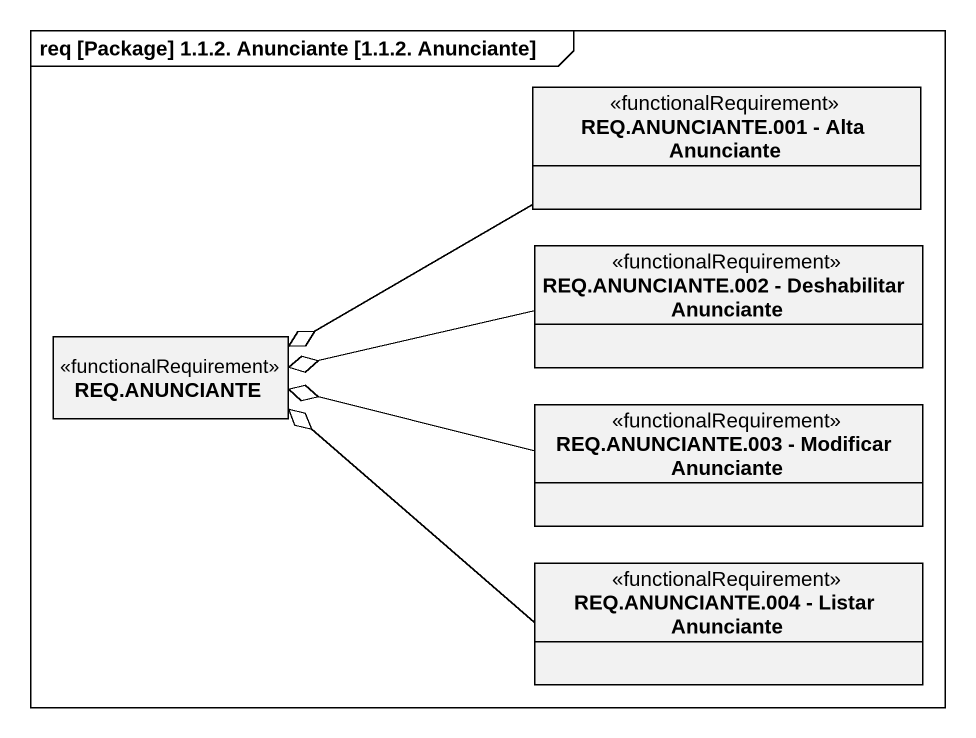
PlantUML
@startuml
mainframe req [Package] 1.1.2. Anunciante [1.1.2. Anunciante]
hide circle
hide empty members
class "REQ.ANUNCIANTE.001 - Alta Anunciante" as REQ_ANUNCIANTE_001_Alta <<functionalRequirement>>
class "REQ.ANUNCIANTE.002 - Deshabilitar Anunciante" as REQ_ANUNCIANTE_002 <<functionalRequirement>>
class "REQ.ANUNCIANTE" as REQ_ANUNCIANTE <<functionalRequirement>>
class "REQ.ANUNCIANTE.003 - Modificar Anunciante" as REQ_ANUNCIANTE_003 <<functionalRequirement>>
class "REQ.ANUNCIANTE.004 - Listar Anunciante" as REQ_ANUNCIANTE_004_Listar <<functionalRequirement>>
REQ_ANUNCIANTE_001_Alta -left-o REQ_ANUNCIANTE
REQ_ANUNCIANTE_002 -left-o REQ_ANUNCIANTE
REQ_ANUNCIANTE_003 -left-o REQ_ANUNCIANTE
REQ_ANUNCIANTE_004_Listar -left-o REQ_ANUNCIANTE
@enduml
